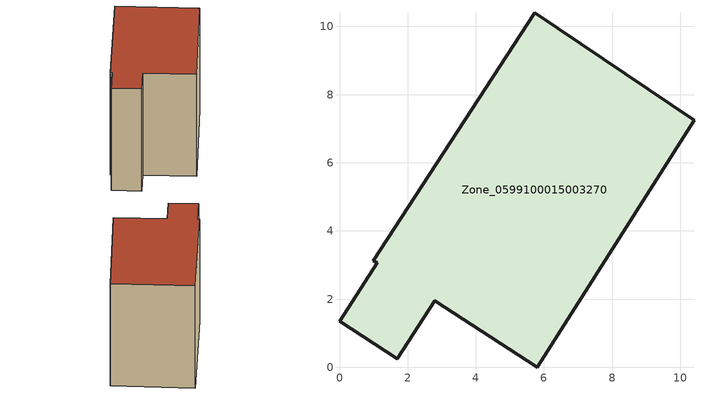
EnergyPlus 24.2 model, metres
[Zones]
Zone_0599100015003270
 floor ground (C_G): 1.69,0.25 0,1.35 1.11,3.06 1,3.13 5.72,10.4 10.4,7.25 5.8,0 2.8,1.95 z0.91
 wall outside (C_F): 0,1.35 1.69,0.25 2.8,1.95 5.8,0 10.4,7.25 5.72,10.4 1,3.13 1.11,3.06 0,1.35 z0.91:8.79
 roof outside (C_R): 10.4,7.25 5.72,10.4 1,3.13 1.11,3.06 0,1.35 1.69,0.25 2.8,1.95 5.8,0 z8.79
[BUILDING]
Pand.0599100015003270: North Axis=0; Terrain=City; Loads Convergence Tolerance Value=0.04; Temperature Convergence Tolerance Value=0.4; Solar Distribution=FullExterior; Maximum Number of Warmup Days=25; Minimum Number of Warmup Days=1
[Site:Location]
Rotterdam.The.Hague.AP_ZH_NLD Design_Conditions: Latitude=51.96; Longitude=4.45; Time Zone=1; Elevation=-4.5
[SITE:GROUNDTEMPERATURE:BUILDINGSURFACE]
18, 18, 18, 18, 18, 18, 18, 18, 18, 18, 18, 18
[MATERIAL] Thermal Absorptance=0.9; Solar Absorptance=0.7; Visible Absorptance=0.7
Name | Roughness | Thickness | Conductivity | Density | Specific Heat
G.TI.1965-1974 | MediumSmooth | 0.15 | 0.882353 | 540 | 1210
F.TI.1965-1974 | Rough | 0.3 | 0.697674 | 1920 | 840
R.TI.1965-1974 | MediumRough | 0.2 | 0.232558 | 1500 | 1000
[CONSTRUCTION]
C_G: G.TI.1965-1974
C_F: F.TI.1965-1974
C_R: R.TI.1965-1974
[ZONE]
Zone_0599100015003270: Type=1; Multiplier=1; Ceiling Height=Autocalculate; Volume=Autocalculate; Floor Area=autocalculate; Part of Total Floor Area=Yes
[ZONEINFILTRATION:DESIGNFLOWRATE]
Infil_Zone_0599100015003270: Zone or ZoneList or Space or SpaceList=Zone_0599100015003270; Schedule=AlwaysOn; Design Flow Rate Calculation Method=Flow/Area; Flow Rate per Floor Area=0.003; Constant Term Coefficient=1; Temperature Term Coefficient=0; Velocity Term Coefficient=0; Velocity Squared Term Coefficient=0
[HVACTEMPLATE:ZONE:IDEALLOADSAIRSYSTEM]
Zone_0599100015003270: Maximum Heating Supply Air Temperature=50; Minimum Cooling Supply Air Temperature=13; Maximum Heating Supply Air Humidity Ratio=0.0156; Minimum Cooling Supply Air Humidity Ratio=0.0077; Heating Limit=NoLimit; Cooling Limit=NoLimit; Dehumidification Control Type=ConstantSensibleHeatRatio; Cooling Sensible Heat Ratio=0.7; Dehumidification Setpoint=60; Humidification Control Type=None; Humidification Setpoint=30; Outdoor Air Method=None; Outdoor Air Flow Rate per Person=0.00944; Outdoor Air Flow Rate per Zone Floor Area=0; Outdoor Air Flow Rate per Zone=0; Demand Controlled Ventilation Type=None; Outdoor Air Economizer Type=NoEconomizer; Heat Recovery Type=None; Sensible Heat Recovery Effectiveness=0.7; Latent Heat Recovery Effectiveness=0.65
[ZONECONTROL:THERMOSTAT]
ThermostatControl_Zone_0599100015003270: Zone or ZoneList=Zone_0599100015003270; Control Type Schedule=DualSetpointControlType; Control 1=Thermostat_Zone_0599100015003270; Temperature Difference Between Cutout And Setpoint=0
[THERMOSTATSETPOINT:DUALSETPOINT]
Thermostat_Zone_0599100015003270: Heating Setpoint Temperature Schedule=HeatingSetpoint_Zone_0599100015003270; Cooling Setpoint Temperature Schedule=CoolingSetpoint_Zone_0599100015003270
[SCHEDULE:COMPACT]
HeatingSetpoint_Zone_0599100015003270: Through: 12/31, For: AllDays, Until: 24:00, 21
CoolingSetpoint_Zone_0599100015003270: Through: 12/31, For: AllDays, Until: 24:00, 24
DualSetpointControlType: Through: 12/31, For: AllDays, Until: 24:00, 4
AlwaysOn: Through: 12/31, For: AllDays, Until: 24:00, 1
